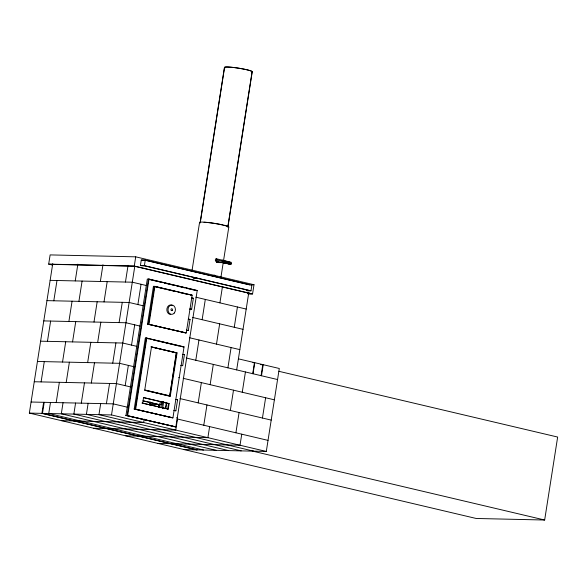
<?xml version="1.0" encoding="UTF-8"?>
<svg xmlns="http://www.w3.org/2000/svg" width="587" height="587" viewBox="0 0 587 587"><rect width="100%" height="100%" fill="white"/><g stroke="black" fill="none" stroke-linecap="round" stroke-linejoin="round"><path stroke-width="0.88" d="M174.023 410.511L175.865 410.768L177.597 399.732L175.762 399.424M180.913 365.43L182.689 365.679L184.421 354.621L182.652 354.299M188.317 330.51L186.475 330.202L188.317 330.51L190.049 319.423L188.214 319.137L190.049 319.453M189.858 309.055L191.633 309.312L193.365 298.247L191.531 297.939M52.243 264.964L48.684 264.128L50.13 254.905L135.714 256.835L254.002 284.732L252.557 293.948L248 293.845M278.957 371.322L557.65 437.051L544.655 520.016L476.189 518.475L29.35 413.087L52.757 263.6M41.105 381.902L44.282 361.621M47.459 341.341L50.629 321.06M53.806 300.786L56.983 280.505M29.35 413.087L41.904 413.365L43.636 402.308M197.261 449.891L42.477 413.38L44.208 402.322M50.482 402.462L48.75 413.519L203.535 450.031M56.191 402.587L59.36 382.313M62.538 362.032L65.715 341.751M68.892 321.471L72.069 301.197M75.239 280.916L77.866 264.165M63.036 402.741L61.305 413.806L216.089 450.31M66.214 382.467L69.383 362.186M72.561 341.905L75.738 321.625M78.915 301.351L82.085 281.07M75.584 403.027L73.852 414.084L228.644 450.596M81.292 403.152L84.469 382.878M87.646 362.597L90.816 342.316M93.993 322.036L97.171 301.762M100.348 281.481L102.967 264.73M88.138 403.306L86.406 414.371L241.198 450.875M91.315 383.032L94.492 362.751M97.669 342.47L100.839 322.19M104.016 301.916L107.194 281.635M100.693 403.592L98.961 414.649L253.745 451.161M106.401 403.717L109.571 383.443M112.748 363.162L115.925 342.881M119.102 322.601L122.279 302.327M125.449 282.046L128.076 265.295M48.684 264.128L134.276 266.05L135.714 256.835M42.477 413.38L111.515 414.936L134.783 266.329M140.403 265.588L141.269 260.056L145.26 260.144L251.86 285.289L250.994 290.814L247.002 290.726L246.276 290.558L249.695 290.631L144.556 265.838L140.403 265.588L144.395 265.676L250.994 290.814M125.185 385.659L128.355 365.385M131.532 345.105L134.709 324.824M137.886 304.543L141.063 284.269M144.395 265.676L145.26 260.144M125.956 415.471L147.315 279.052L149.032 279.089L197.225 290.455L175.858 426.881L125.956 415.471L175.858 426.881M127.672 415.515L149.032 279.089M134.218 409.029L145.334 338.053L146.816 338.083L184.054 346.866L172.938 417.841L134.218 409.029L172.938 417.841M147.513 324.134L153.434 286.339L154.917 286.375L192.154 295.158L186.233 332.946L147.513 324.134L186.233 332.946M135.7 409.066L146.816 338.083M148.995 324.171L154.917 286.375M142.7 403.064L143.566 397.538L169.122 403.562L168.256 409.095L142.127 403.056L168.256 409.095M151.505 346.836L144.718 390.164L170.274 396.188L177.061 352.868L150.932 346.822L176.489 352.853L169.702 396.174L145.033 390.355M144.175 419.111L143.639 422.515L74.6 420.96M149.458 404.465L149.854 401.912M150.052 405.485L150.588 402.088M150.514 405.456L150.94 402.741M158.395 407.312L158.82 404.597L150.639 404.414M158.945 406.703L159.348 404.149M143.331 400.943L159.26 404.707L159.833 404.714L160.354 401.361M159.547 407.723L160.075 404.326L161.865 404.744M161.953 402.022L161.535 404.67L159.745 404.626M161.594 407.738L162.577 401.435M162.584 408.684L163.722 401.457M165.417 408.633L166.4 402.359M165.835 408.53L166.642 403.394M177.061 352.868L176.261 352.846L169.76 395.807L144.857 389.981M167.684 409.08L168.55 403.548L169.122 403.562M192.118 270.013L199.58 222.356M200.13 222.642L224.439 67.402M200.262 222.664L224.572 67.417M177.494 419.03L175.762 430.088L106.724 428.532M195.787 360.257L198.964 339.976M202.133 319.702L205.311 299.421M198.193 402.88L201.37 382.599M227.793 226.971L251.962 72.627M227.925 226.993L252.234 71.746M220.873 277.658L223.265 262.374M223.552 260.577L228.761 227.301A14.91 1.504 8.9 0 0 228.791 226.905L227.829 226.369A14.91 1.504 8.9 0 0 216.221 223.632L212.377 223.038A14.91 1.504 8.9 0 0 199.543 222.744M219.912 302.863L222.4 286.992M203.784 425.23L206.954 404.949M210.131 384.668L213.308 364.388M216.486 344.114L219.663 323.833M209.625 426.602L207.893 437.667L138.848 436.112M227.91 367.836L231.087 347.555M234.264 327.275L237.434 306.994M230.324 410.46L233.494 390.179M236.671 369.898L248.822 292.311M235.908 432.802L239.085 412.522M242.255 392.248L245.432 371.967M241.749 434.182L240.017 445.239L170.978 443.691M252.733 373.692L254.465 362.627L238.403 358.84M253.026 373.758L254.758 362.693L262.793 364.593L261.061 375.651M261.494 375.753L263.225 364.696L279.295 368.482L266.3 451.44L184.135 449.591M262.448 418.032L265.625 397.759M223.742 262.727L221.622 262.455L222.671 262.33L223.17 261.384M215.884 260.958L230.486 264.399L231.344 263.314A1.123 0.675 -76.7 0 0 230.83 262.191L216.229 258.742M223.874 260.988L224.41 260.672L222.847 260.452A1.123 0.895 -88.7 0 1 223.412 260.922M193.299 298.262L191.707 298.035M184.421 354.621L182.77 354.409M177.531 399.747L176.32 399.608M174.031 410.482L175.865 410.797M189.865 308.989L191.633 309.283M221.974 260.246L222.656 260.261A1.123 0.675 -76.7 0 0 222.473 260.29M216.089 261.222L218.54 261.281M145.422 260.305L141.269 260.056M216.794 262.536A1.123 0.895 -88.7 0 1 216.383 262.286A1.13 0.976 88.8 0 0 216.845 262.536L222.502 262.66M195.919 272.581L197.628 272.617L146.31 260.511M196.762 278.15L193.336 278.069L197.489 278.319M252.175 284.688L254.002 284.732M50.137 280.351L132.295 282.2L146.457 285.539M251.295 285.275L251.86 285.289M196.652 290.44L197.225 290.455M247.626 293.683L251.258 293.764L134.43 266.212L49.99 264.311L52.661 264.942M190.665 295.122L192.154 295.158M46.96 300.632L129.125 302.481L143.14 305.783M43.783 320.906L125.948 322.755L139.963 326.064M40.606 341.186L122.771 343.035L136.793 346.345M182.572 346.836L184.054 346.866M152.393 347.166L176.261 352.846M252.931 362.656L254.758 362.693M260.966 364.549L262.793 364.593M260.489 364.63L263.225 364.696M37.436 361.467L119.594 363.316L134.489 366.831M178.661 377.639L179.233 377.654M34.259 381.748L116.424 383.597L130.439 386.899M169.702 396.174L170.274 396.188M31.082 402.022L113.247 403.871L127.526 407.239M176.731 417.651L177.303 417.658M61.474 420.666L74.028 420.945M93.604 428.239L106.152 428.525M125.728 435.818L138.283 436.097M157.852 443.39L170.406 443.677M181.045 365.356L182.696 365.657M224.043 260.811L229.664 262.14M225.481 261.369L228.695 262.125M216.742 259.865L231.344 263.314M223.097 261.67L231.278 263.6M222.987 261.934L231.168 263.864M222.847 262.162L231.021 264.091M222.671 262.33L230.852 264.26M222.495 262.44L230.669 264.37M198.355 272.786L249.673 284.893M134.276 266.05L252.557 293.948M195.757 290.235L148.46 279.074L127.093 415.501L175.293 426.866M149.098 279.471L152.671 280.315M154.454 280.733L157.133 281.364M158.916 281.789L162.489 282.626M164.272 283.051L169.628 284.313M171.411 284.732L174.977 285.575M176.768 285.994L184.795 287.894M186.578 288.312L194.613 290.205M191.582 295.144L154.344 286.361L148.423 324.156L185.661 332.939M153.434 286.339L164.954 289.061M166.73 289.479L174.706 291.357M179.145 292.407L187.121 294.285M195.86 297.191L246.202 309.063M192.69 317.472L243.025 329.344M189.513 337.752L239.848 349.625M183.482 346.858L146.244 338.075L135.135 409.051L172.365 417.834M145.334 338.053L148.878 338.89M153.31 339.932L179.02 346M186.336 358.026L277.563 379.547M183.195 378.314L274.386 399.82M180.026 398.595L271.209 420.101M143.874 397.729L168.55 403.548M143.015 400.752L159.833 404.714M177.01 418.913L268.032 440.382M111.515 414.936L266.3 451.44M252.608 451.132L544.655 520.016M41.904 413.365L196.689 449.877M230.486 264.399L229.979 263.834M222.312 262.47A1.123 0.675 -76.7 0 1 221.879 262.14M222.965 262.616A1.123 0.895 -88.7 0 1 221.93 262.191M213.624 275.552A1.123 0.895 -88.7 0 1 215.04 275.648M215.143 275.912A1.123 0.895 -88.7 0 1 215.187 276.198M200.372 222.862A14.066 1.423 8.9 0 1 200.402 222.495M204.005 222.268A14.066 1.423 8.9 0 1 212.479 223.133L216.104 223.706A14.066 1.423 8.9 0 1 222.73 225.019M223.647 225.247A14.066 1.423 8.9 0 1 225.269 225.679M225.958 225.892A14.066 1.423 8.9 0 1 227.059 226.288M216.64 260.951A1.13 0.976 88.8 0 0 217.366 262.55A1.123 0.8 -87 0 0 218.129 262.169M218.408 261.927A1.13 0.976 88.8 0 1 217.608 262.558M224.865 67.835A14.066 1.423 8.9 0 1 238.535 68.165A14.066 1.423 8.9 0 1 251.713 72.04M224.99 67.857A13.934 1.409 8.9 0 1 238.535 68.18A13.934 1.409 8.9 0 1 251.588 72.018M170.494 314.353A4.689 3.72 -88.7 0 1 167.001 308.395A4.689 3.72 -88.7 0 1 172.505 305.629M216.42 260.643A1.123 0.675 -76.7 0 0 216.405 258.786A1.123 0.675 -76.7 0 0 215.348 260.122A1.123 0.675 -76.7 0 0 216.42 260.643M172.233 310.362A0.939 0.741 -88.7 0 0 171.925 308.784A0.939 0.741 -88.7 0 0 170.993 309.921A0.939 0.741 -88.7 0 0 172.233 310.362M174.288 313.04A4.689 3.72 -88.7 0 0 172.754 305.174A4.689 3.72 -88.7 0 0 168.102 310.846A4.689 3.72 -88.7 0 0 174.288 313.04"/></g></svg>
